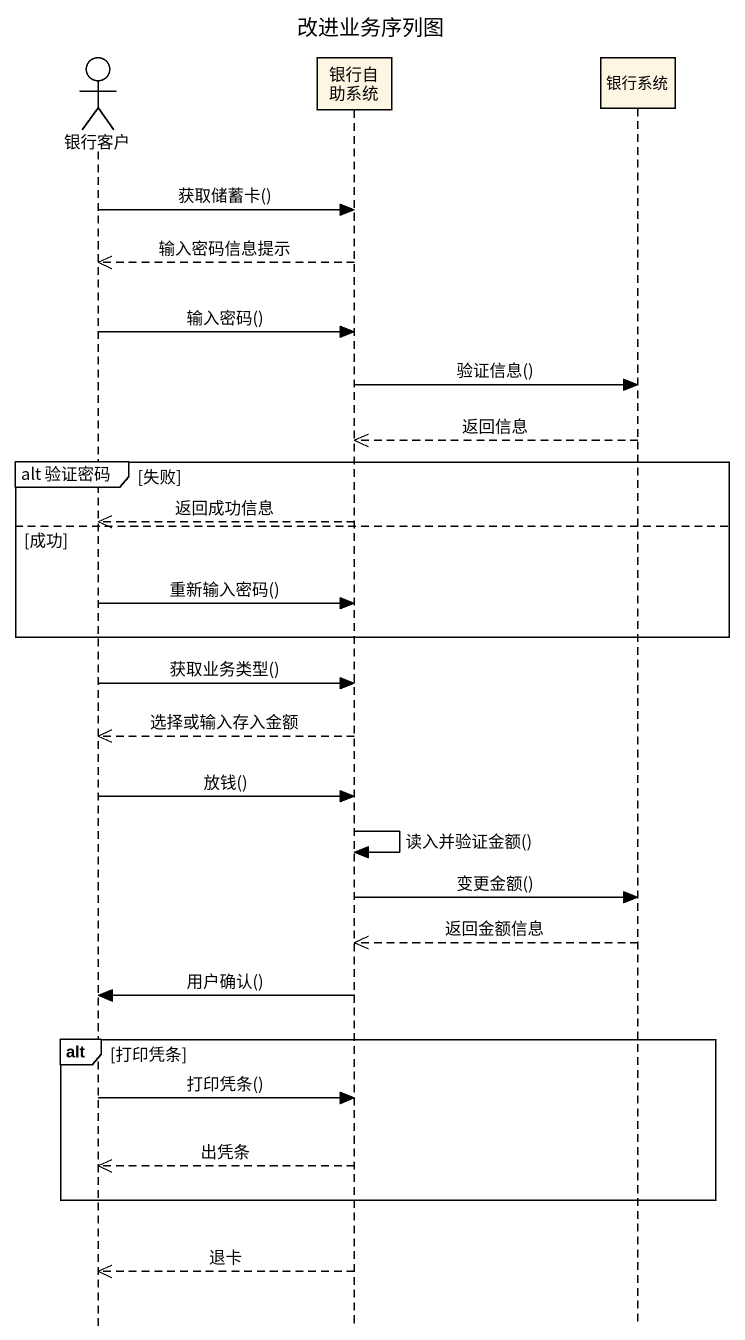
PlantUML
@startuml
title 改进业务序列图
hide footbox
actor 银行客户
participant 银行自助系统
participant 银行系统

银行客户 -> 银行自助系统 : 获取储蓄卡()
银行自助系统 -->> 银行客户 : 输入密码信息提示
银行客户 -> 银行自助系统 : 输入密码()
银行自助系统 -> 银行系统 : 验证信息()
银行系统 -->> 银行自助系统 : 返回信息
group alt 验证密码 [失败]
  银行自助系统 -->> 银行客户 : 返回成功信息
else 成功
  银行客户 -> 银行自助系统 : 重新输入密码()
end
银行客户 -> 银行自助系统 : 获取业务类型()
银行自助系统 -->> 银行客户 : 选择或输入存入金额
银行客户 -> 银行自助系统 : 放钱()
银行自助系统 -> 银行自助系统 : 读入并验证金额()
银行自助系统 -> 银行系统 : 变更金额()
银行系统 -->> 银行自助系统 : 返回金额信息
银行自助系统 -> 银行客户 : 用户确认()
alt 打印凭条
  银行客户 -> 银行自助系统 : 打印凭条()
  银行自助系统 -->> 银行客户 : 出凭条
end
银行自助系统 -->> 银行客户 : 退卡
@enduml
